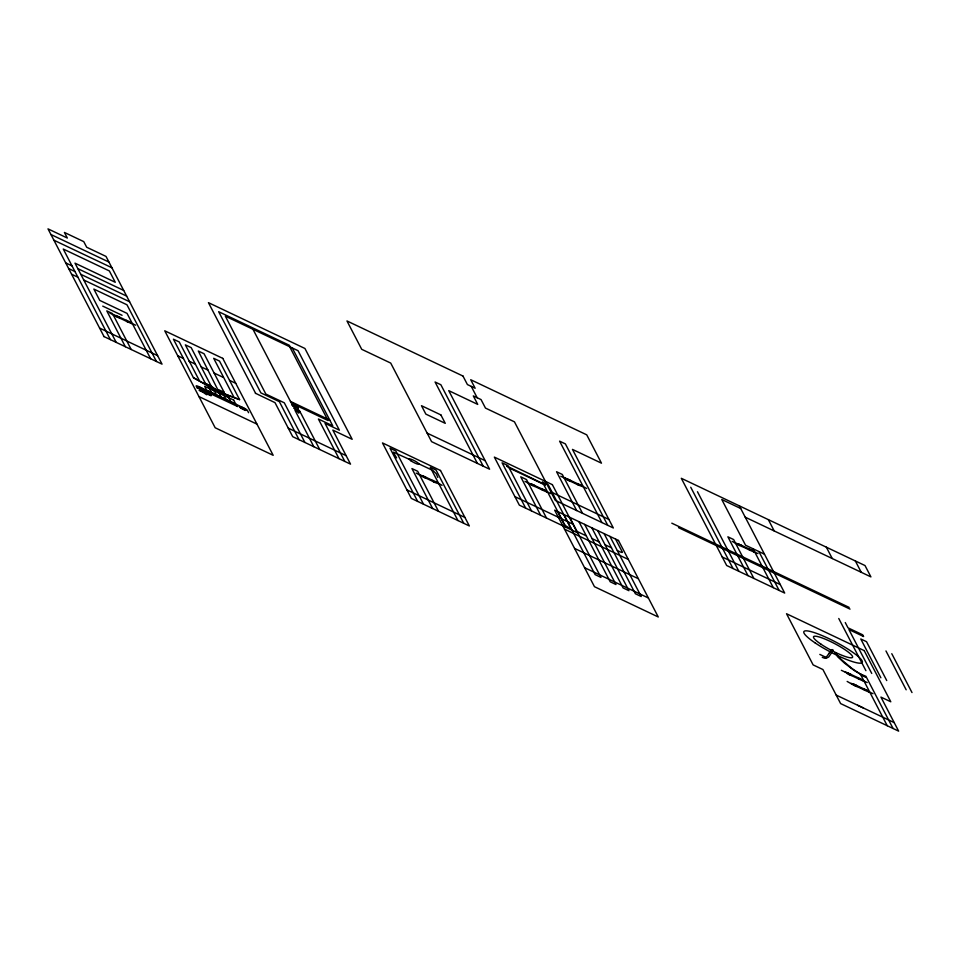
<?xml version="1.0" encoding="UTF-8"?>
<svg xmlns="http://www.w3.org/2000/svg" width="960" height="960" viewBox="0 0 960 960"><rect width="100%" height="100%" fill="white"/><g stroke="black" fill="none" stroke-linecap="round" stroke-linejoin="round"><path stroke-width="1.44" d="M297.828 408.012L296.4 406.356L291.984 404.628M300 411.648L294.072 408.324L299.352 410.76M828.876 653.424L831.012 650.244L832.116 649.56L833.256 650.196L828.984 656.604A149.364 25.428 27.8 0 1 828.456 657.144C823.14 660.048 827.244 656.268 828.78 653.7M299.1 410.508L298.908 410.316A15.516 2.64 27.8 0 1 297.924 409.02A15.516 2.64 27.8 0 1 297.756 408.12L297.816 408.048M207.168 394.452L206.916 394.584A4.068 0.696 27.8 0 1 206.52 394.656A4.068 0.696 27.8 0 1 205.692 394.104L204.564 393.312M218.472 391.116L222.336 392.952L224.148 392.316L204.06 353.748L198.312 351.012L219.648 393.384M545.352 484.896L542.04 483.564M199.356 390.288L200.04 390.348A18.492 3.144 27.8 0 0 200.208 390.36A8.796 1.5 27.8 0 1 200.448 390.384L201.36 390.624M203.796 392.052L203.1 391.836M203.484 392.316L202.5 391.98A5.652 0.96 27.8 0 1 201.96 391.74L200.328 390.972A13.128 2.232 27.8 0 0 199.308 390.492M224.556 395.724L223.38 393.456L239.568 399.636L219.516 361.08L213.696 358.308L233.748 396.864M223.38 393.456L239.568 399.636M203.124 391.644L202.524 391.464L203.388 391.584M206.712 391.968L206.556 391.908A5.232 0.888 27.8 0 0 205.956 391.68L203.904 391.152A5.268 0.9 27.8 0 0 203.676 391.248A5.268 0.9 27.8 0 0 203.124 390.864M541.62 488.688L542.352 488.988A10.608 1.8 27.8 0 1 544.596 489.972M432.816 480.42L433.548 480.72A10.608 1.8 27.8 0 1 435.792 481.704M858.276 677.784L858.984 679.212M570.336 481.284L569.316 480.852A10.608 1.8 27.8 0 1 567.06 479.868L564.54 477.744L569.628 479.904A15.516 2.64 27.8 0 0 573.432 481.8A15.516 2.64 27.8 0 0 577.116 483.468L578.136 483.888A10.608 1.8 27.8 0 1 580.392 484.872M424.716 477.684L425.748 478.116A15.516 2.64 27.8 0 1 429.432 479.772A15.516 2.64 27.8 0 1 433.236 481.668L434.184 482.172M849.888 674.928L850.92 675.36A15.516 2.64 27.8 0 1 854.592 677.016A15.516 2.64 27.8 0 1 858.396 678.912L863.484 681.072L860.976 678.972A10.608 1.8 27.8 0 0 858.732 677.976L857.688 677.532A15.516 2.64 27.8 0 1 854.004 675.876A15.516 2.64 27.8 0 1 850.2 673.98L845.112 671.82L847.62 673.92A10.608 1.8 27.8 0 0 849.876 674.916M855.66 686.04L856.692 686.472A15.516 2.64 27.8 0 1 860.376 688.128A15.516 2.64 27.8 0 1 864.18 690.024L869.268 692.184L866.76 690.084M545.424 484.8L506.712 466.02L510.468 468.576M205.584 392.724L206.868 393.492L205.404 392.736M206.772 393.756L208.116 394.452A5.652 0.96 27.8 0 0 208.668 394.692L210.168 395.304A13.128 2.232 27.8 0 1 211.104 395.688M418.884 463.872L433.032 470.556L436.296 473.796A89.832 15.288 27.8 0 0 436.512 474.384L437.832 477.48M206.856 390.54L206.124 390.276L207.672 392.412L237.684 406.548L235.86 404.316M740.7 508.488L721.764 499.5L745.536 545.208L764.472 554.196M745.224 517.188L870.912 576.888L865.008 565.548L681.312 478.296L726.672 565.512L784.692 593.064L739.332 505.848M732.156 541.332L738.408 544.944A10.608 1.8 27.8 0 0 740.652 545.94L741.696 546.384A15.516 2.64 27.8 0 1 745.38 548.04A15.516 2.64 27.8 0 1 749.184 549.936L754.272 552.096L751.764 549.996M754.272 551.892L758.016 553.608M671.808 523.176L849.156 607.404M678.516 527.64L850.044 609.108M560.796 476.232L564.612 478.104M580.404 484.896L586.656 488.508M50.952 234.528L108.96 262.08M722.256 557.004L780.264 584.556M53.892 240.204L111.9 267.756M541.908 483.504L510.72 468.696M427.164 433.14L485.16 460.668M550.896 491.892L608.916 519.468M65.7 262.884L72.036 265.896M77.856 268.656L123.696 290.436M525.012 481.332L531.264 484.944A10.608 1.8 27.8 0 0 533.508 485.94L534.552 486.384A15.516 2.64 27.8 0 1 538.224 488.04A15.516 2.64 27.8 0 1 542.04 489.936L547.116 492.096L544.608 489.996M547.104 491.82L550.86 493.608M68.64 268.548L74.976 271.56M80.808 274.332L126.648 296.1M71.592 274.224L77.928 277.236M83.76 279.996L129.6 301.776M514.92 496.656L572.94 524.208M102.744 306.12L122.076 315.3M571.224 528.696L568.788 527.532A4.404 0.744 27.8 0 1 564.336 524.568L557.556 511.524M577.056 531.456L586.308 535.86M592.056 538.584L599.208 541.98M605.04 544.752L611.496 547.812M617.316 550.584L619.068 551.412A4.404 0.744 27.8 0 0 622.344 552.108L615.552 539.076M109.752 312.924L116.004 316.536A10.608 1.8 27.8 0 0 118.248 317.532L119.292 317.976A15.516 2.64 27.8 0 1 122.976 319.632A15.516 2.64 27.8 0 1 126.78 321.528L131.868 323.688L129.36 321.588A10.608 1.8 27.8 0 0 127.116 320.592L126.072 320.16A15.516 2.64 27.8 0 1 122.388 318.504A15.516 2.64 27.8 0 1 118.584 316.596L113.52 314.712M131.844 323.412L135.612 325.2M564.528 529.14L628.332 559.44M252.972 329.292L290.484 401.412L329.76 420.072M819.828 654.408L825.852 657.264M292.284 405.084L297.948 407.772M293.196 406.02L297.732 408.18M841.368 670.308L845.136 672.096M863.46 680.796L867.228 682.584M177.72 355.752L183.456 358.476M188.916 361.068L195.372 364.14M201.204 366.9L208.344 370.296M214.092 373.032L223.356 377.424M229.548 380.364L235.728 383.304M255.42 393.24L275.004 402.648L292.704 436.668L350.532 464.136L332.832 430.104L352.176 439.296L304.932 348.48L208.44 302.652L255.672 393.456M416.208 473.064L422.46 476.676A10.608 1.8 27.8 0 0 424.704 477.672M435.816 481.728L442.068 485.352M574.56 548.412L638.364 578.724M847.152 681.42L853.404 685.032A10.608 1.8 27.8 0 0 855.648 686.028M869.268 691.98L873.012 693.696M99.6 328.08L157.62 355.644M199.308 380.508L179.256 341.952L173.424 339.192L193.476 377.748L212.544 388.332L213.72 390.6M211.224 386.172L191.172 347.616L185.34 344.856L205.392 383.412L211.224 386.172L217.452 390.66L218.628 392.928M218.376 389.568L224.148 392.316M103.572 336.372L162.036 364.14L106.008 256.416L86.676 247.224L83.76 241.632L64.428 232.452L67.332 238.044L48 228.864L104.028 336.588M193.476 377.748L212.544 388.332M205.392 383.412L217.452 390.66M584.58 567.696L648.396 597.996M288.276 428.16L346.104 455.628M406.908 489.9L464.916 517.452M836.208 695.076L894.216 722.628M857.604 705.24L863.412 708M198.96 396.576L256.956 424.128M203.64 392.376L203.616 392.364A4.368 0.744 27.8 0 0 204.456 393.276M199.116 388.632L199.2 388.68A5.232 0.888 27.8 0 1 199.908 389.016L203.28 391.524M409.212 459.288L393.48 452.184L394.092 453.756A89.832 15.288 27.8 0 1 394.536 454.44L396.624 457.908M751.74 549.972A10.608 1.8 27.8 0 0 749.508 549L748.464 548.568A15.516 2.64 27.8 0 1 744.792 546.912A15.516 2.64 27.8 0 1 740.976 545.016L735.972 543.204M541.32 488.568A15.516 2.64 27.8 0 1 537.636 486.912A15.516 2.64 27.8 0 1 533.832 485.016L528.828 483.204M866.736 690.06A10.608 1.8 27.8 0 0 864.504 689.088L863.46 688.644A15.516 2.64 27.8 0 1 859.788 686.988A15.516 2.64 27.8 0 1 855.984 685.092L850.968 683.292M424.716 476.568L420.024 474.936M207.072 393.204L208.38 393.888A8.796 1.5 27.8 0 1 208.824 394.152A18.492 3.144 27.8 0 0 209.16 394.368L210.468 395.184A3.66 0.624 27.8 0 1 210.888 395.496L211.032 395.604M434.508 482.34L438.324 483.624M203.208 391.296L203.88 391.74M851.436 668.04L841.752 659.904A83.052 14.136 27.8 0 1 839.496 657.744M199.932 389.532L199.416 389.04A7.284 1.236 27.8 0 1 198.972 388.572M292.764 405.576L293.076 405.9A15.516 2.64 27.8 0 1 294.06 407.196A15.516 2.64 27.8 0 1 294.228 408.096M292.956 405.768L292.704 405.516A10.608 1.8 27.8 0 1 291.9 404.592M207.252 392.784L207.06 392.412A7.284 1.236 27.8 0 0 206.784 392.016M290.484 401.412L291.372 403.116L328.044 420.528L289.644 346.704M855.348 560.952L861.24 572.292M891.78 653.7L912 692.568M885.96 650.94L906.168 689.796M826.344 547.176L832.236 558.516M886.74 680.568L866.52 641.688L860.784 638.976L880.884 677.796M845.268 622.56L848.016 627.84L862.692 634.812L863.604 636.516L848.892 629.532L871.74 673.44M838.764 618.492L865.908 670.68M893.064 728.484L865.92 676.296L860.352 674.028M860.64 674.592L887.232 725.724M864 688.872L864.756 690.324M850.512 674.148L851.208 675.48M856.296 685.26L856.98 686.592M848.124 672.888L848.988 674.544M853.908 684L854.772 685.656M768.336 519.624L774.228 530.964M758.892 551.544L779.112 590.412M753.072 548.784L773.28 587.652M749.004 548.784L749.76 550.248M741.288 545.172L741.984 546.504M738.912 543.912L739.776 545.58M753.852 578.412L733.632 539.544L727.884 536.82L747.996 575.64M697.464 491.724L738.852 571.296M690.744 487.248L733.02 568.524M607.752 525.324L565.392 443.904L559.596 441.156L583.356 486.828M609.948 536.412L641.22 596.532L635.388 593.76L604.116 533.64M583.572 487.248L601.932 522.552M577.644 483.684L578.4 485.136M597.66 530.568L628.932 590.688L623.1 587.928L591.84 527.808M569.94 480.072L570.624 481.404M567.552 478.812L568.416 480.468M563.952 477.612L562.308 474.456L556.56 471.732L576.672 510.564M564.168 478.032L582.528 513.336M584.688 524.412L615.96 584.532L610.212 581.796L578.94 521.676M569.688 517.284L600.948 577.404L595.128 574.632L563.856 514.512M571.776 530.064L548.184 484.692L542.364 481.932L542.916 483M543.576 484.272L565.956 527.292M541.86 488.784L542.616 490.248M534.144 485.172L534.84 486.504M531.768 483.912L532.632 485.58M546.516 518.064L526.476 479.544L520.74 476.82L540.672 515.292M471.276 386.4L477.168 397.74M508.476 466.644L507.912 465.564L502.092 462.804L525.684 508.176M509.136 467.916L531.516 510.936M483.216 466.164L440.868 384.744L435.072 381.996L477.408 463.416M463.764 523.308L436.068 470.064L430.248 467.292L457.944 520.548M433.056 480.516L433.812 481.98M425.34 476.904L426.036 478.236M422.964 475.644L423.828 477.312M438.504 511.308L417.684 471.276L411.936 468.552L432.648 508.536M423.504 504.18L395.808 450.936L389.976 448.176L417.672 501.42M292.248 347.94L332.76 425.832L318.396 419.016L339.024 458.664M290.232 346.98L289.344 345.288L218.652 311.7L260.868 392.88L279.384 401.676L299.064 439.692M344.82 461.424L325.02 423.348L339.384 430.176L298.044 350.7L225.336 316.164L265.848 394.056L284.304 402.816L304.92 442.464M319.704 449.484L300.732 413.016L294.984 410.28L313.824 446.688M293.544 403.392L294.6 405.42M297.384 410.796L298.596 413.112M248.604 412.716L247.404 410.4A3.648 0.624 27.8 0 0 243.708 407.94L198.876 386.652A3.648 0.624 27.8 0 0 196.164 386.064L197.364 388.38M228.816 397.764L230.88 401.736M227.244 395.292L228.432 397.56M223.98 395.472L226.044 399.432M222.336 392.952L223.512 395.22M219.144 393.168L221.208 397.14M213.576 388.824L214.764 391.092M214.32 390.876L216.384 394.848M208.68 386.484L209.856 388.752M209.484 388.584L211.548 392.544M156.456 361.488L126.972 304.788L93.852 289.068L99.756 300.408L127.044 313.368L150.636 358.728M126.6 320.376L127.356 321.84M118.896 316.764L119.58 318.096M116.508 315.504L117.372 317.172M131.196 349.5L112.524 313.596L106.788 310.872L125.34 346.716M116.196 342.372L74.988 263.148L115.26 282.276L109.356 270.936L63.264 249.036L110.364 339.6M207.168 392.604L207.204 392.688A4.224 0.72 27.8 0 1 207.324 392.988M582.888 486.72L577.824 484.836A15.516 2.64 27.8 0 0 574.02 482.94A15.516 2.64 27.8 0 0 570.336 481.272M206.832 393.792A4.368 0.744 27.8 0 1 207.3 394.332M207.312 393.12A4.224 0.72 27.8 0 1 207.192 393.192M201.228 390.564A4.224 0.72 27.8 0 1 200.052 389.604M299.316 410.748A10.608 1.8 27.8 0 1 300.084 411.624M432.528 480.3A15.516 2.64 27.8 0 1 428.844 478.644A15.516 2.64 27.8 0 1 425.028 476.748M825.552 658.236A4.74 0.804 27.8 0 1 822.264 657.3M865.656 677.232A3.852 0.66 27.8 0 1 862.176 675.348M851.364 668.016A43.896 7.476 27.8 0 0 862.632 675.42L854.136 670.452L844.404 663.036L837.48 656.568L835.128 652.68L836.412 653.292A44.988 7.656 27.8 0 0 839.412 657.708M240.456 407.232L245.352 409.824L240.516 407.184M198.564 387.336L203.46 389.928L198.624 387.288M462.984 376.056L346.968 320.952L361.716 349.308L390.72 363.084L431.58 441.648L489.6 469.2L448.728 390.636L477.732 404.4L473.304 395.904L481.044 399.576L485.46 408.072L514.464 421.848L555.324 500.412L613.332 527.976L572.472 449.4L601.476 463.176L586.728 434.832L470.724 379.728L475.14 388.236L467.412 384.564L462.984 376.056M440.88 414.912L421.476 405.696L425.856 414.12L445.26 423.336L440.88 414.912M552.36 484.656L494.352 457.104L519.348 505.152L577.356 532.716L552.36 484.656M864.192 650.616L786.528 613.74L813.132 664.896L822.924 669.54L840.624 703.584L898.644 731.136L880.932 697.092L890.796 701.784L864.192 650.616M618.456 540.444L554.652 510.144L594.468 586.692L658.272 616.992L618.456 540.444M222.756 358.356L164.748 330.804L215.172 427.764L273.18 455.304L222.756 358.356M440.496 470.484L382.476 442.932L411.336 498.408L469.344 525.96L440.496 470.484M233.652 400.056L204.648 386.28L206.712 390.252L235.716 404.028L233.652 400.056M198.972 388.2A3.936 0.672 27.8 0 0 204.492 390.468A3.936 0.672 27.8 0 0 199.584 387.216A3.936 0.672 27.8 0 0 198.972 388.2M240.876 408.108A3.936 0.672 27.8 0 0 246.384 410.364A3.936 0.672 27.8 0 0 241.452 407.1A3.936 0.672 27.8 0 0 240.876 408.108M821.112 644.28A22.02 3.744 27.8 0 0 852.456 657.42A22.02 3.744 27.8 0 0 825.648 639.336A22.02 3.744 27.8 0 0 821.112 644.28M815.136 642.912A33.036 5.628 27.8 0 0 862.152 662.628A33.036 5.628 27.8 0 0 821.94 635.496A33.036 5.628 27.8 0 0 815.136 642.912M411.06 460.896A5.508 0.936 27.8 0 0 418.896 464.184A5.508 0.936 27.8 0 0 412.188 459.66A5.508 0.936 27.8 0 0 411.06 460.896"/></g></svg>
